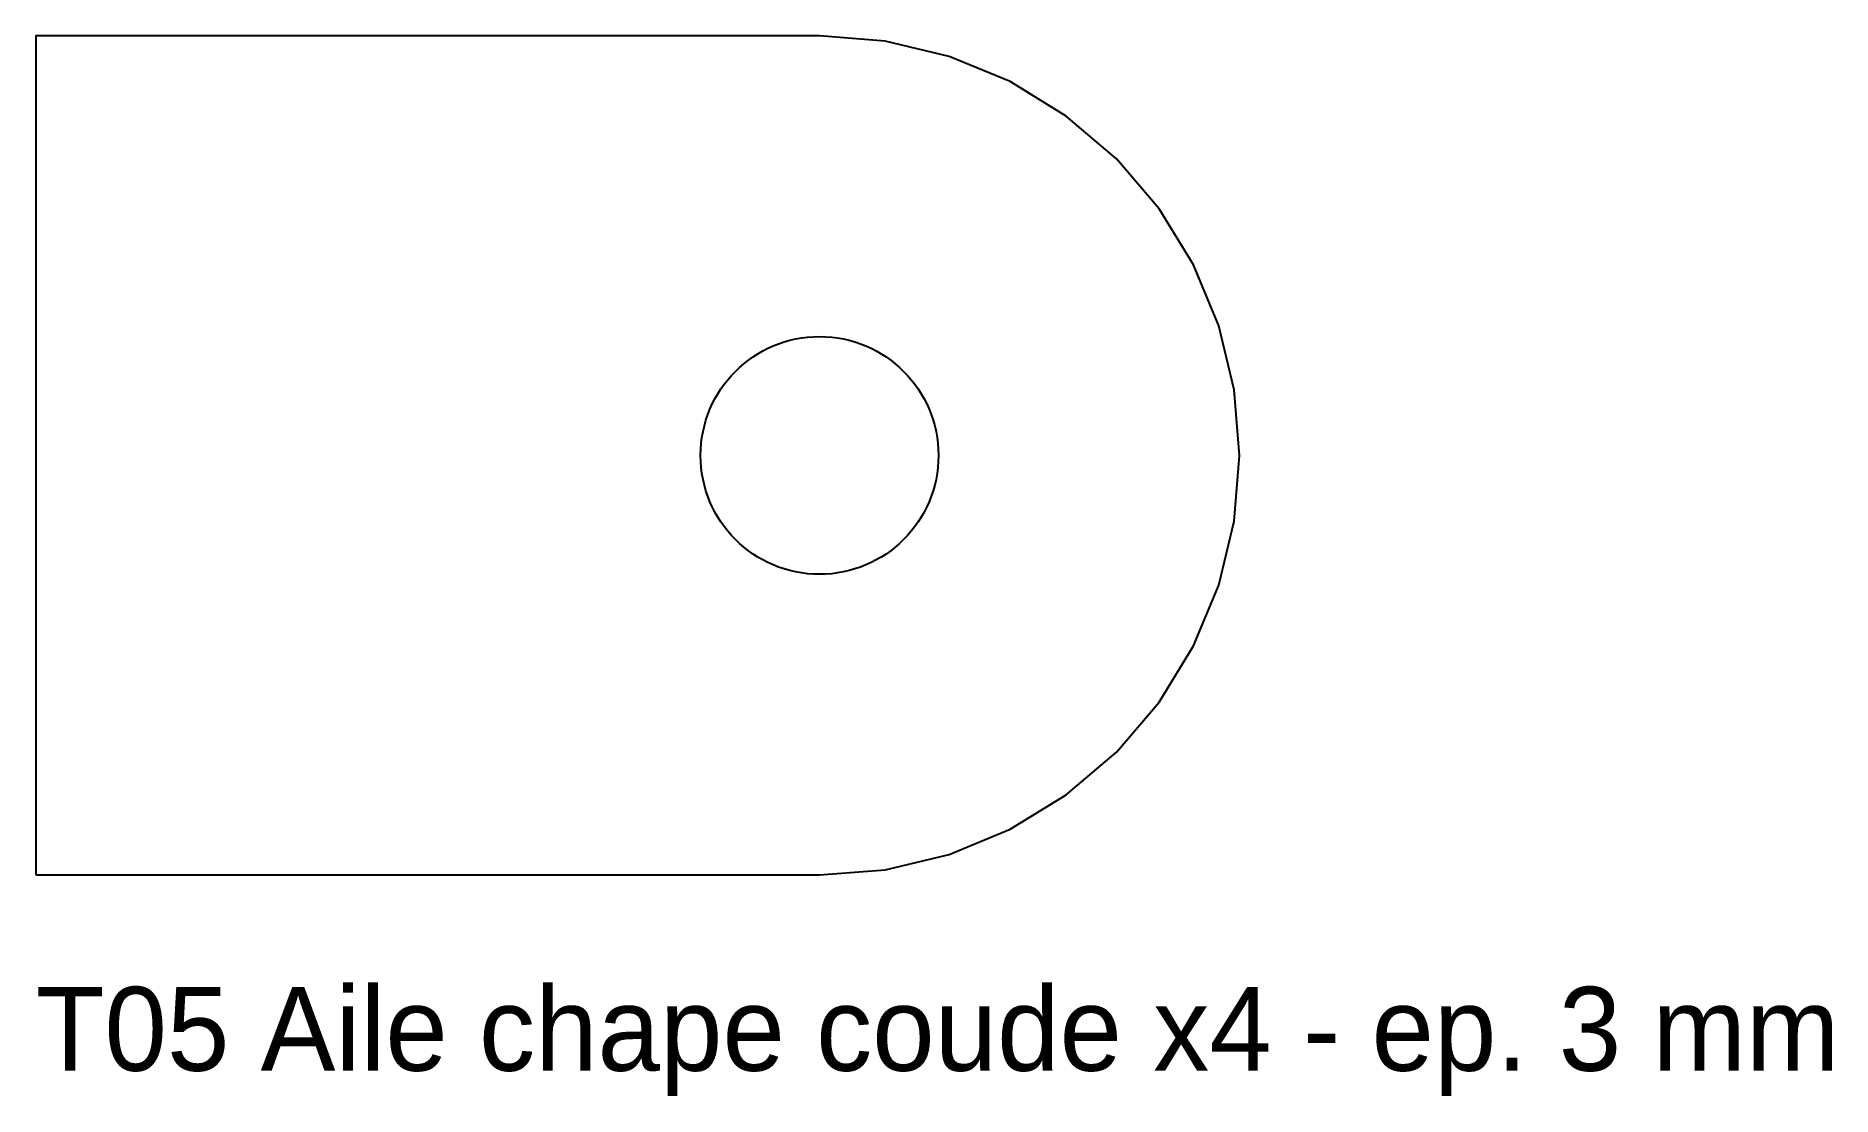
# Model space of a CAD drawing. Header units: millimetres. Extents: x 0 to 64.2, y -22.9 to 15.
import ezdxf

# ---------------------------------------------------------------- set-up
doc = ezdxf.new("R2010")
doc.units = ezdxf.units.MM
for name, color, linetype in [('CUT', 7, 'Continuous'), ('NOTE', 7, 'Continuous'), ('OUTLINE', 7, 'Continuous')]:
    doc.layers.add(name, color=color, linetype=linetype)

msp = doc.modelspace()

# ---------------------------------------------------------------- linework, layer by layer
at = {"layer": 'CUT'}
msp.add_circle((28, 0), 4.25, dxfattribs=at)
at = {"layer": 'OUTLINE'}
msp.add_lwpolyline([(0, -15), (28, -15), (28, -15), (30.347, -14.815), (32.635, -14.266), (34.81, -13.365), (36.817, -12.135), (38.607, -10.607), (40.135, -8.817), (41.365, -6.81), (42.266, -4.635), (42.815, -2.347), (43, 0), (42.815, 2.347), (42.266, 4.635), (41.365, 6.81), (40.135, 8.817), (38.607, 10.607), (36.817, 12.135), (34.81, 13.365), (32.635, 14.266), (30.347, 14.815), (28, 15), (0, 15)], close=True, dxfattribs=at)

# ---------------------------------------------------------------- texts
at = {"layer": 'NOTE'}
msp.add_text('T05 Aile chape coude x4 - ep. 3 mm', height=3, dxfattribs=at).set_placement((0, -22))

doc.saveas('drawing.dxf')
